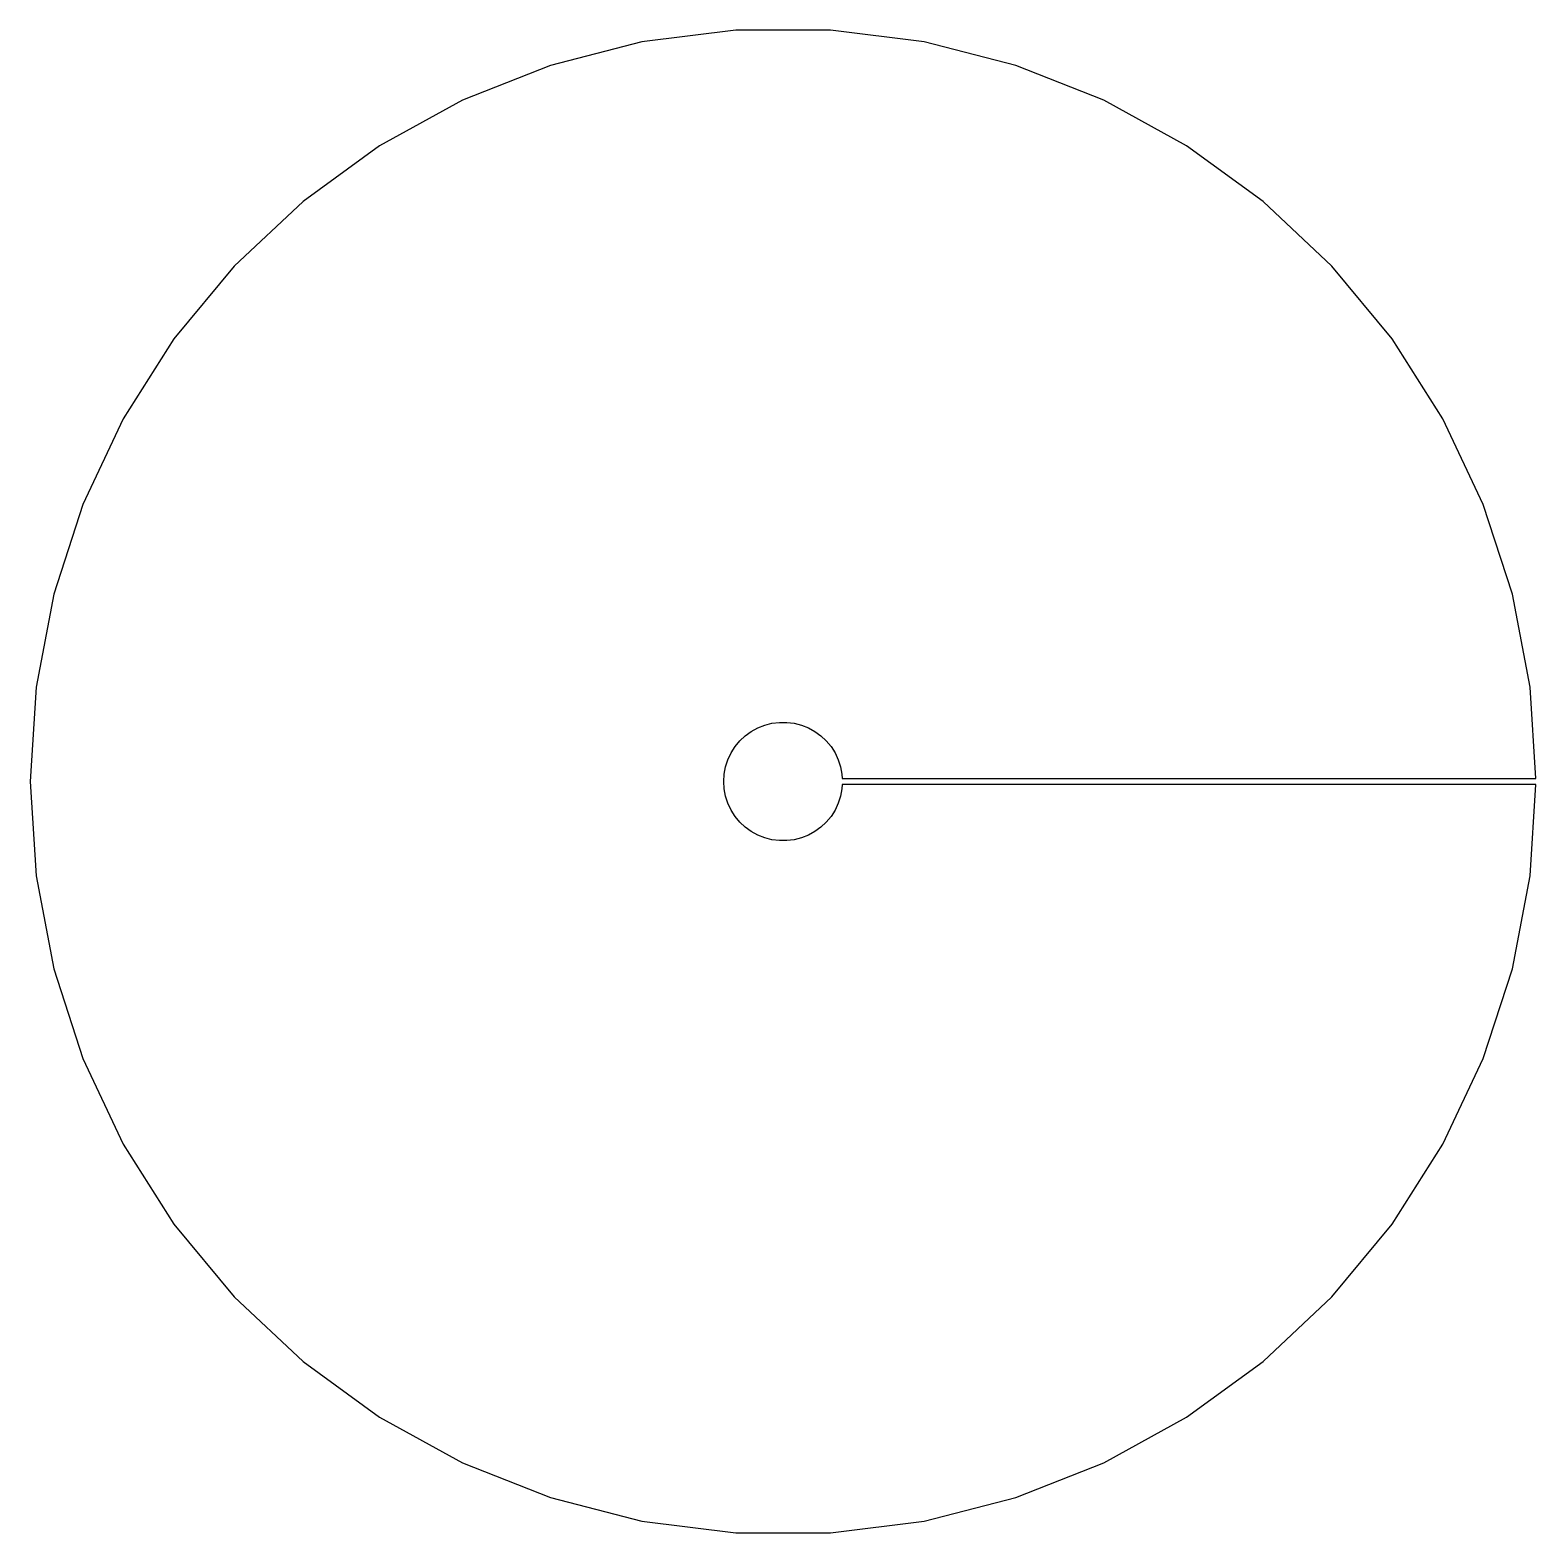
# Model space of a CAD drawing. Header units: metres. Extents: x -25.4 to 25.4, y -25.3 to 25.3.
import ezdxf

# ---------------------------------------------------------------- set-up
doc = ezdxf.new("R2010")
doc.units = ezdxf.units.M

msp = doc.modelspace()

# ---------------------------------------------------------------- linework, layer by layer
for p, q in [((-4.75948, 24.9501), (-7.84903, 24.1568)), ((-1.59488, 25.3499), (-4.75948, 24.9501)), ((1.59488, 25.3499), (-1.59488, 25.3499)), ((4.75948, 24.9501), (1.59488, 25.3499)), ((7.84903, 24.1568), (4.75948, 24.9501)), ((-7.84903, 24.1568), (-10.8148, 22.9826)), ((10.8148, 22.9826), (7.84903, 24.1568)), ((-10.8148, 22.9826), (-13.61, 21.4459)), ((13.61, 21.4459), (10.8148, 22.9826)), ((-13.61, 21.4459), (-16.1906, 19.571)), ((16.1906, 19.571), (13.61, 21.4459)), ((-16.1906, 19.571), (-18.5158, 17.3875)), ((18.5158, 17.3875), (16.1906, 19.571)), ((-18.5158, 17.3875), (-20.549, 14.9297)), ((20.549, 14.9297), (18.5158, 17.3875)), ((-20.549, 14.9297), (-22.2582, 12.2365)), ((22.2582, 12.2365), (20.549, 14.9297)), ((-22.2582, 12.2365), (-23.6163, 9.35036)), ((23.6163, 9.35036), (22.2582, 12.2365)), ((-23.6163, 9.35036), (-24.602, 6.31671)), ((24.602, 6.31671), (23.6163, 9.35036)), ((-24.602, 6.31671), (-25.1997, 3.18346)), ((25.1997, 3.18346), (24.602, 6.31671)), ((-25.1997, 3.18346), (-25.4, 0)), ((25.3937, 0.099991), (25.1997, 3.18346)), ((-1.45793, 1.36908), (-1.27484, 1.54102)), ((-1.27484, 1.54102), (-1.07164, 1.68864)), ((-1.07164, 1.68864), (-0.851547, 1.80965)), ((-0.851547, 1.80965), (-0.618027, 1.9021)), ((-0.618027, 1.9021), (-0.374756, 1.96457)), ((-0.374756, 1.96457), (-0.12558, 1.99605)), ((-0.12558, 1.99605), (0.12558, 1.99605)), ((0.12558, 1.99605), (0.374756, 1.96457)), ((0.374756, 1.96457), (0.618027, 1.9021)), ((0.618027, 1.9021), (0.851547, 1.80965)), ((0.851547, 1.80965), (1.07164, 1.68864)), ((1.07164, 1.68864), (1.27484, 1.54102)), ((1.27484, 1.54102), (1.45793, 1.36908)), ((-1.75261, 0.963501), (-1.61803, 1.17557)), ((-1.61803, 1.17557), (-1.45793, 1.36908)), ((1.45793, 1.36908), (1.61803, 1.17557)), ((1.61803, 1.17557), (1.75261, 0.963501)), ((-1.93716, 0.497375), (-1.85954, 0.736237)), ((-1.85954, 0.736237), (-1.75261, 0.963501)), ((1.75261, 0.963501), (1.85954, 0.736237)), ((1.85954, 0.736237), (1.93716, 0.497375)), ((-25.4, 0), (-25.1997, -3.18346)), ((-2, 0), (-1.98422, 0.250656)), ((-1.98422, -0.250656), (-2, 0)), ((-1.98422, 0.250656), (-1.93716, 0.497375)), ((1.93716, 0.497375), (1.98422, 0.250656)), ((1.98422, 0.250656), (1.99371, 0.099991)), ((1.99371, 0.099991), (25.3937, 0.099991)), ((-1.93716, -0.497375), (-1.98422, -0.250656)), ((-1.85954, -0.736237), (-1.93716, -0.497375)), ((1.93716, -0.497375), (1.85954, -0.736237)), ((1.98422, -0.250656), (1.93716, -0.497375)), ((1.99371, -0.099991), (1.98422, -0.250656)), ((25.3937, -0.099991), (1.99371, -0.099991)), ((25.1997, -3.18346), (25.3937, -0.099991)), ((-1.75261, -0.963501), (-1.85954, -0.736237)), ((-1.61803, -1.17557), (-1.75261, -0.963501)), ((1.75261, -0.963501), (1.61803, -1.17557)), ((1.85954, -0.736237), (1.75261, -0.963501)), ((-1.45793, -1.36908), (-1.61803, -1.17557)), ((-1.27484, -1.54102), (-1.45793, -1.36908)), ((1.45793, -1.36908), (1.27484, -1.54102)), ((1.61803, -1.17557), (1.45793, -1.36908)), ((-1.07164, -1.68864), (-1.27484, -1.54102)), ((-0.851547, -1.80965), (-1.07164, -1.68864)), ((-0.618027, -1.9021), (-0.851547, -1.80965)), ((-0.374756, -1.96457), (-0.618027, -1.9021)), ((-0.12558, -1.99605), (-0.374756, -1.96457)), ((0.12558, -1.99605), (-0.12558, -1.99605)), ((0.374756, -1.96457), (0.12558, -1.99605)), ((0.618027, -1.9021), (0.374756, -1.96457)), ((0.851547, -1.80965), (0.618027, -1.9021)), ((1.07164, -1.68864), (0.851547, -1.80965)), ((1.27484, -1.54102), (1.07164, -1.68864)), ((-25.1997, -3.18346), (-24.602, -6.31671)), ((24.602, -6.31671), (25.1997, -3.18346)), ((-24.602, -6.31671), (-23.6163, -9.35036)), ((23.6163, -9.35036), (24.602, -6.31671)), ((-23.6163, -9.35036), (-22.2582, -12.2365)), ((22.2582, -12.2365), (23.6163, -9.35036)), ((-22.2582, -12.2365), (-20.549, -14.9297)), ((20.549, -14.9297), (22.2582, -12.2365)), ((-20.549, -14.9297), (-18.5158, -17.3875)), ((18.5158, -17.3875), (20.549, -14.9297)), ((-18.5158, -17.3875), (-16.1906, -19.571)), ((16.1906, -19.571), (18.5158, -17.3875)), ((-16.1906, -19.571), (-13.61, -21.4459)), ((13.61, -21.4459), (16.1906, -19.571)), ((-13.61, -21.4459), (-10.8148, -22.9826)), ((10.8148, -22.9826), (13.61, -21.4459)), ((-10.8148, -22.9826), (-7.84903, -24.1568)), ((7.84903, -24.1568), (10.8148, -22.9826)), ((-7.84903, -24.1568), (-4.75948, -24.9501)), ((4.75948, -24.9501), (7.84903, -24.1568)), ((-4.75948, -24.9501), (-1.59488, -25.3499)), ((-1.59488, -25.3499), (1.59488, -25.3499)), ((1.59488, -25.3499), (4.75948, -24.9501))]:
    msp.add_line(p, q)

doc.saveas('drawing.dxf')
